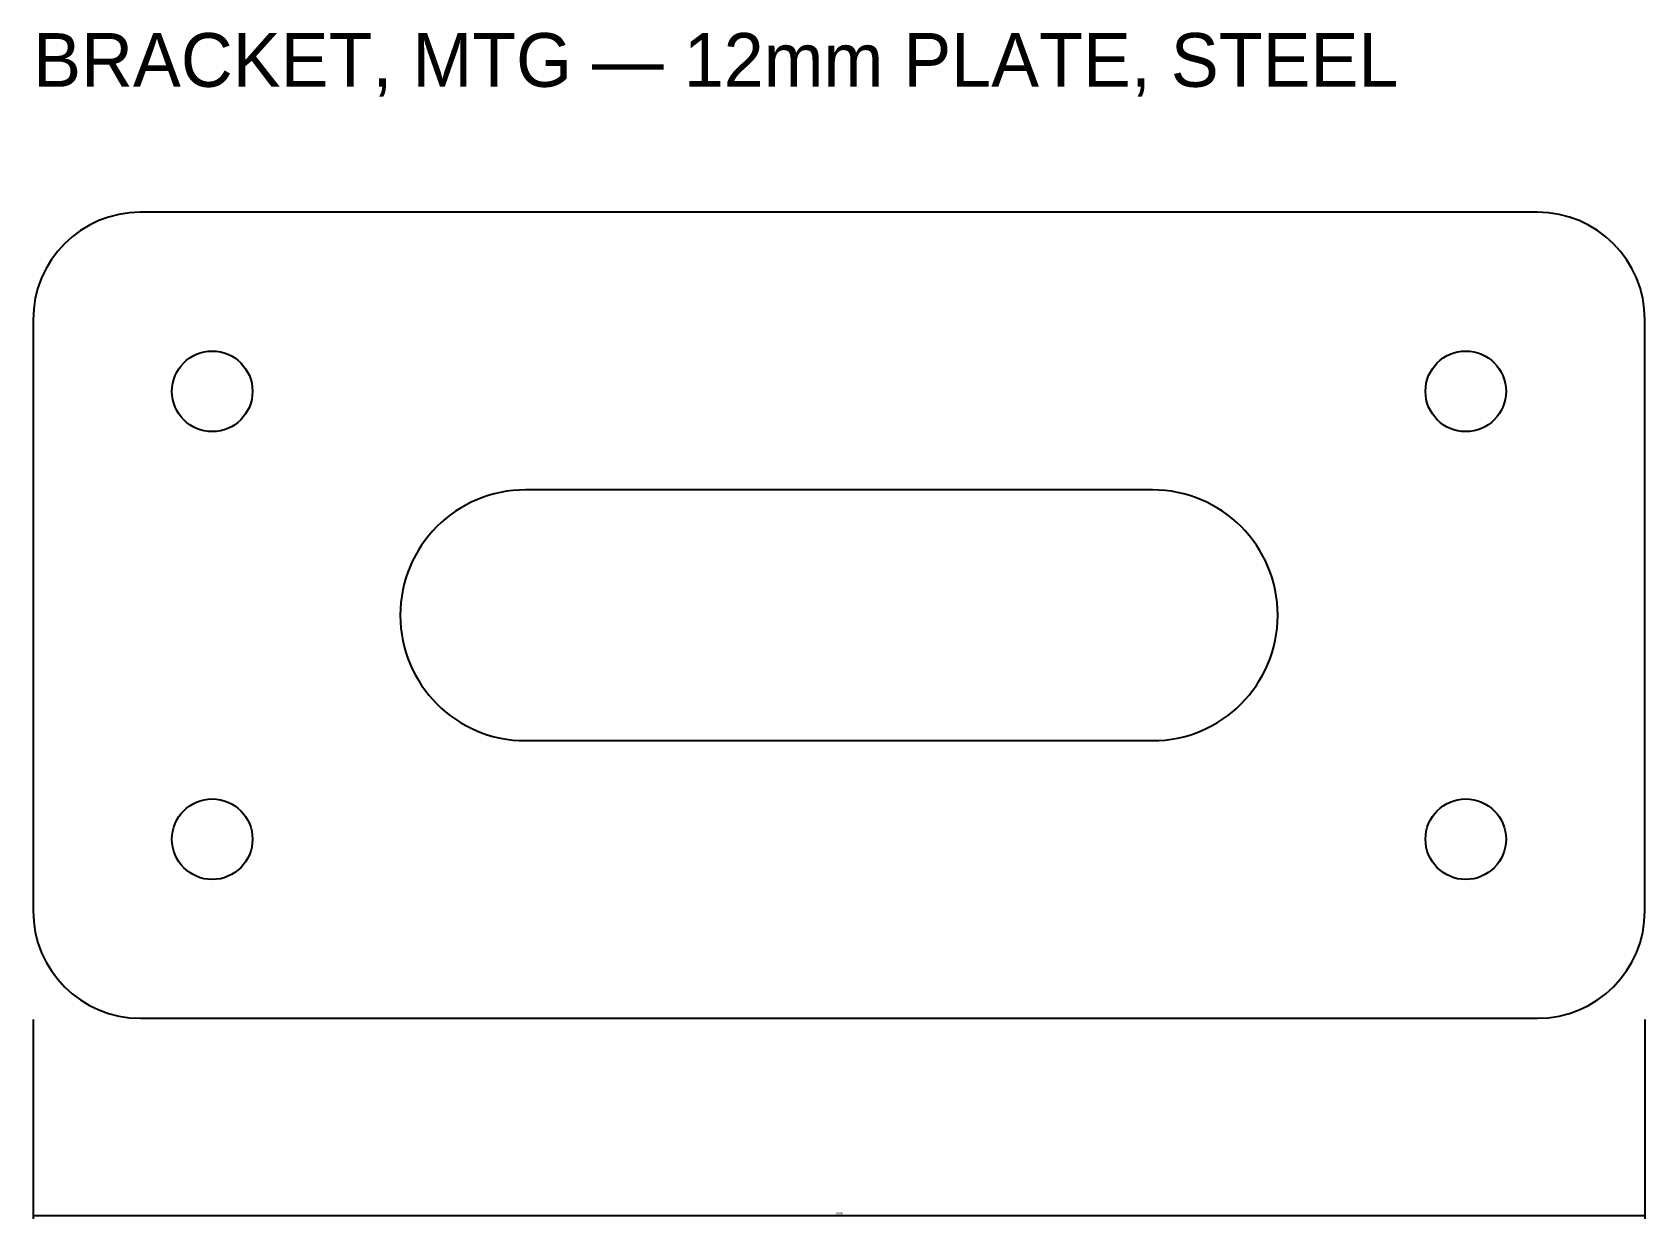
# Model space of a CAD drawing. Header units: millimetres. Extents: x -90 to 90, y -67 to 65.
import ezdxf

# ---------------------------------------------------------------- set-up
doc = ezdxf.new("R2010")
doc.units = ezdxf.units.MM
for name, color, linetype in [('DIMS', 3, 'Continuous'), ('HOLES', 1, 'Continuous'), ('NOTES', 5, 'Continuous'), ('PROFILE', 7, 'Continuous')]:
    doc.layers.add(name, color=color, linetype=linetype)
doc.styles.add('OpenSansCondensed-Light', font='OpenSansCondensed-Light.ttf')
doc.dimstyles.new('EZDXF', dxfattribs={"dimtxt": 0.25, "dimasz": 0.175, "dimexe": 0.375, "dimexo": 0.125, "dimgap": 0.1, "dimtad": 1, "dimlfac": 100, "dimzin": 12, "dimdsep": 46, "dimtxsty": 'OpenSansCondensed-Light', "dimblk": 'ARCHTICK', "dimcen": 2.5, "dimazin": 3, "dimtfac": 0.5, "dimtmove": 2, "dimatfit": 3})

# ---------------------------------------------------------------- blocks, each defined once
blk = doc.blocks.new('_ARCHTICK')
at = {"color": 0, "linetype": 'BYBLOCK', "const_width": 0.15}
blk.add_lwpolyline([(-0.5, -0.5), (0.5, 0.5)], dxfattribs=at)

msp = doc.modelspace()

# ---------------------------------------------------------------- linework, layer by layer
at = {"layer": 'HOLES'}
msp.add_lwpolyline([(-35, -14), (35, -14, 1), (35, 14), (-35, 14, 1)], format="xyb", close=True, dxfattribs=at)
for centre in [(-70, 25), (70, 25), (-70, -25), (70, -25)]:
    msp.add_circle(centre, 4.5, dxfattribs=at)
at = {"layer": 'PROFILE'}
msp.add_lwpolyline([(-78, -45), (78, -45, 0.414213562), (90, -33), (90, 33, 0.414213562), (78, 45), (-78, 45, 0.414213562), (-90, 33), (-90, -33, 0.414213562)], format="xyb", close=True, dxfattribs=at)

# ---------------------------------------------------------------- texts
at = {"layer": 'NOTES'}
msp.add_text('BRACKET, MTG — 12mm PLATE, STEEL', height=6, dxfattribs=at).set_placement((-90, 59))

# ---------------------------------------------------------------- dimensions: what is measured, and where the dimension line sits
at = {"layer": 'DIMS'}
msp.add_linear_dim(base=(-90, -67), p1=(-90, -45), p2=(90, -45), dimstyle='EZDXF', dxfattribs=at).render()

doc.saveas('drawing.dxf')
